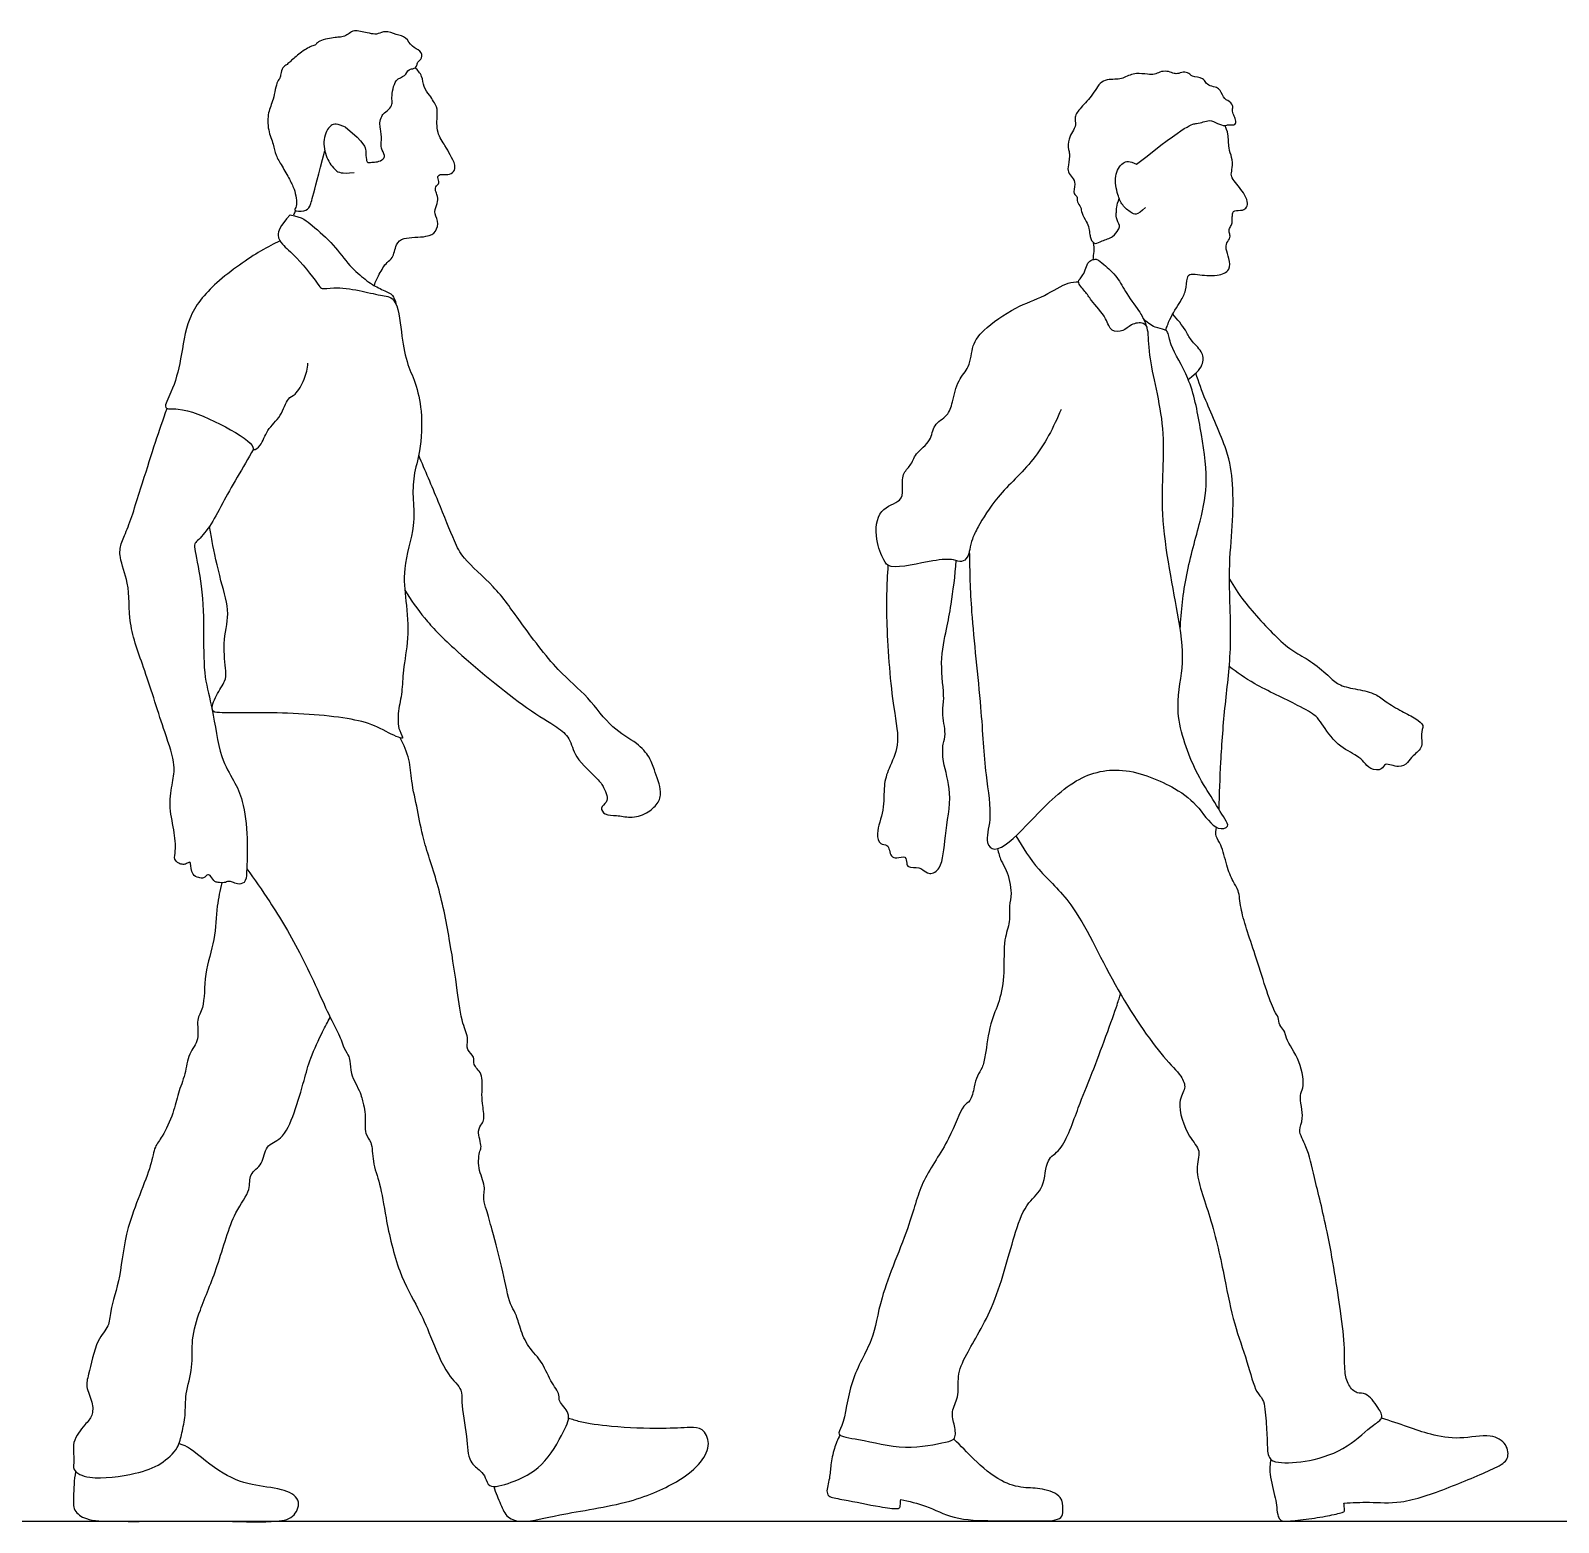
# Model space of a CAD drawing. Header units: millimetres. Extents: x 71.6 to 121.6, y 1.1 to 34.5.
# Drawn here: x 80.827 to 82.651, y 3.549 to 5.33 of the extents above; entities that cross this region are included whole.
import ezdxf

# ---------------------------------------------------------------- set-up
doc = ezdxf.new("R2010")
doc.units = ezdxf.units.MM

msp = doc.modelspace()

# ---------------------------------------------------------------- linework, layer by layer
msp.add_line((78.4179, 3.5508), (87.8175, 3.5508))
for points, knots in [([(81.2031, 5.215), (81.2266, 5.1956), (81.2271, 5.1869), (81.2274, 5.1771), (81.229, 5.1722), (81.2345, 5.1734), (81.241, 5.1733), (81.2481, 5.1765), (81.2508, 5.1817), (81.2443, 5.1901), (81.2466, 5.1996), (81.245, 5.2132), (81.2434, 5.2198), (81.2459, 5.2282), (81.2492, 5.2323), (81.2566, 5.2371), (81.259, 5.2442), (81.2578, 5.2504), (81.2609, 5.2732), (81.2741, 5.2751), (81.2779, 5.285), (81.2852, 5.2844), (81.2887, 5.2888), (81.2885, 5.2932), (81.2957, 5.2973), (81.2927, 5.3074), (81.2815, 5.3104), (81.2759, 5.3232), (81.2635, 5.3252), (81.2509, 5.3308), (81.2422, 5.3264), (81.2377, 5.326), (81.2288, 5.3276), (81.2135, 5.3315), (81.2075, 5.3271), (81.202, 5.3232), (81.1951, 5.3223), (81.1885, 5.3223), (81.1698, 5.3184), (81.1675, 5.3128), (81.1616, 5.3123), (81.1485, 5.3037), (81.1376, 5.2943), (81.1334, 5.29), (81.1273, 5.2864), (81.1256, 5.2788), (81.1251, 5.2734), (81.1205, 5.2696), (81.1172, 5.2474), (81.1099, 5.2331), (81.1098, 5.2116), (81.1172, 5.1951), (81.1192, 5.1813), (81.1273, 5.1688), (81.1361, 5.1527), (81.1419, 5.1421), (81.1466, 5.1213), (81.1394, 5.1149), (81.1545, 5.1139), (81.161, 5.1198), (81.1629, 5.1281), (81.1781, 5.1869)], [0, 0, 0, 0, 0.239621, 0.457998, 0.592519, 0.740855, 0.920123, 1.106149, 1.255402, 1.463356, 1.678149, 1.928467, 2.109692, 2.30344, 2.462421, 2.661743, 2.839236, 3.015958, 3.325945, 3.557743, 3.761757, 3.932554, 4.083362, 4.219588, 4.398543, 4.593651, 4.819524, 5.06076, 5.297483, 5.549204, 5.751707, 5.892054, 6.098186, 6.366484, 6.5462, 6.722007, 6.894825, 7.079514, 7.37218, 7.525093, 7.677655, 7.950251, 8.212873, 8.379282, 8.554528, 8.741349, 8.894277, 9.051381, 9.367728, 9.651035, 9.960012, 10.25129, 10.501682, 10.765878, 11.054685, 11.304713, 11.612032, 11.768856, 11.992474, 12.198575, 12.422363, 12.422363, 12.422363, 12.422363]), ([(81.2372, 5.0261), (81.2389, 5.0307), (81.2428, 5.0392), (81.2517, 5.0543), (81.2603, 5.0583), (81.2625, 5.0758), (81.2724, 5.0843), (81.2992, 5.0831), (81.3116, 5.0895), (81.3144, 5.1034), (81.3075, 5.114), (81.3133, 5.1238), (81.3133, 5.1323), (81.3108, 5.1373), (81.3094, 5.1446), (81.3165, 5.1481), (81.312, 5.1551), (81.3155, 5.1598), (81.3248, 5.1574), (81.3332, 5.1618), (81.3345, 5.1706), (81.3276, 5.1824), (81.3221, 5.193), (81.3111, 5.208), (81.3125, 5.2293), (81.3128, 5.2393), (81.3035, 5.2531), (81.2955, 5.263), (81.2952, 5.2763), (81.2892, 5.2832), (81.286, 5.286)], [0, 0, 0, 0, 0.220092, 0.454295, 0.624138, 0.851524, 1.049504, 1.341579, 1.54737, 1.748013, 1.942758, 2.127942, 2.290585, 2.426879, 2.570303, 2.716164, 2.859153, 2.981807, 3.153194, 3.296183, 3.454991, 3.669548, 3.883181, 4.127621, 4.385798, 4.566814, 4.794718, 4.999478, 5.200989, 5.407189, 5.407189, 5.407189, 5.407189]), ([(82.1475, 5.1708), (82.2089, 5.2199), (82.2201, 5.2178), (82.2342, 5.225), (82.2437, 5.2196), (82.253, 5.216), (82.257, 5.219), (82.2665, 5.2163), (82.266, 5.2245), (82.2635, 5.2293), (82.2612, 5.2357), (82.2638, 5.2412), (82.2564, 5.2473), (82.2522, 5.2485), (82.2475, 5.2593), (82.2435, 5.2629), (82.2353, 5.2639), (82.2295, 5.2683), (82.2275, 5.2743), (82.2133, 5.275), (82.2105, 5.2798), (82.203, 5.2815), (82.1963, 5.2783), (82.1908, 5.2796), (82.1839, 5.2825), (82.175, 5.2813), (82.1689, 5.2776), (82.1603, 5.2783), (82.1474, 5.2798), (82.1398, 5.2775), (82.1324, 5.2744), (82.1257, 5.2714), (82.1052, 5.2737), (82.096, 5.2534), (82.0815, 5.2394), (82.0722, 5.2276), (82.0759, 5.2178), (82.0707, 5.2092), (82.0661, 5.2015), (82.0655, 5.1882), (82.0682, 5.1835), (82.0662, 5.1699), (82.0648, 5.1615), (82.0713, 5.1551), (82.075, 5.1475), (82.0711, 5.1351), (82.0776, 5.1331), (82.0757, 5.1253), (82.0816, 5.12), (82.0815, 5.1119), (82.0876, 5.1028), (82.0909, 5.0946), (82.0916, 5.087), (82.0925, 5.0821), (82.095, 5.078), (82.0985, 5.0751), (82.1066, 5.0802), (82.1194, 5.0832), (82.1259, 5.0923), (82.1281, 5.0976), (82.1222, 5.1069), (82.1238, 5.1138), (82.1233, 5.1195), (82.1253, 5.1265), (82.1268, 5.1298)], [0, 0, 0, 0, 0.257076, 0.54691, 0.783054, 1.0041, 1.163657, 1.365435, 1.540379, 1.720682, 1.905063, 2.073736, 2.284227, 2.442605, 2.684693, 2.855576, 3.0613, 3.25352, 3.428697, 3.689762, 3.85758, 4.049918, 4.247828, 4.417192, 4.616342, 4.83266, 5.023948, 5.238101, 5.502428, 5.710007, 5.912844, 6.111994, 6.421416, 6.752576, 7.089579, 7.361007, 7.581198, 7.804329, 8.030514, 8.288669, 8.461227, 8.727127, 8.939777, 9.14973, 9.364137, 9.609346, 9.76796, 9.955297, 10.152218, 10.355204, 10.596511, 10.817225, 11.018076, 11.180937, 11.339976, 11.478498, 11.693624, 11.964342, 12.20194, 12.369146, 12.602199, 12.794223, 12.96898, 13.20989, 13.20989, 13.20989, 13.20989]), ([(81.2031, 5.215), (81.1931, 5.2194), (81.1836, 5.2191), (81.1752, 5.1999), (81.1792, 5.1785), (81.1904, 5.1632), (81.1977, 5.1593), (81.2131, 5.161)], [0, 0, 0, 0, 0.262031, 0.605351, 0.979775, 1.322537, 1.586796, 1.586796, 1.586796, 1.586796]), ([(82.1822, 4.9725), (82.1837, 4.977), (82.1866, 4.9857), (82.2, 5.0074), (82.2069, 5.0191), (82.2074, 5.0348), (82.2105, 5.0405), (82.2212, 5.0389), (82.2433, 5.0365), (82.2603, 5.0437), (82.2581, 5.0584), (82.2539, 5.0693), (82.2546, 5.077), (82.26, 5.0831), (82.2584, 5.0887), (82.2573, 5.0932), (82.2608, 5.0976), (82.262, 5.1018), (82.2616, 5.1081), (82.2622, 5.1129), (82.2645, 5.1165), (82.2739, 5.115), (82.2799, 5.1195), (82.2801, 5.1267), (82.2761, 5.1368), (82.2623, 5.1523), (82.2599, 5.1587), (82.2624, 5.167), (82.2616, 5.1796), (82.257, 5.19), (82.2576, 5.2072), (82.2544, 5.2138), (82.2528, 5.2171)], [0, 0, 0, 0, 0.217695, 0.506883, 0.728361, 0.951626, 1.082089, 1.260327, 1.540689, 1.769675, 1.976338, 2.176518, 2.332516, 2.490977, 2.625228, 2.745306, 2.877114, 2.999478, 3.145133, 3.272229, 3.379252, 3.552877, 3.687389, 3.85136, 4.048538, 4.310596, 4.457501, 4.622936, 4.825921, 5.024669, 5.260667, 5.451565, 5.451565, 5.451565, 5.451565]), ([(82.1581, 5.1192), (82.1479, 5.1088), (82.1406, 5.113), (82.1299, 5.1218), (82.1247, 5.1346), (82.1198, 5.1568), (82.1297, 5.1737), (82.1392, 5.1754), (82.1475, 5.1708)], [-1.777643, -1.777643, -1.777643, -1.777643, -1.522217, -1.236024, -0.949178, -0.584327, -0.255982, 0, 0, 0, 0]), ([(81.1369, 5.1105), (81.1241, 5.0965), (81.1207, 5.0858), (81.1276, 5.0739), (81.1452, 5.0607), (81.171, 5.0266), (81.1746, 5.0214), (81.1904, 5.0247), (81.2194, 5.0206), (81.2439, 5.0141), (81.2652, 5.0124), (81.2694, 4.969), (81.2749, 4.9355), (81.2871, 4.9095), (81.295, 4.8761), (81.2933, 4.8285), (81.2834, 4.7998), (81.2832, 4.7692), (81.2866, 4.7388), (81.2701, 4.6877), (81.2755, 4.6499), (81.2791, 4.6053), (81.2711, 4.5675), (81.271, 4.541), (81.2655, 4.5186), (81.265, 4.4961), (81.2758, 4.4813), (81.2474, 4.4957), (81.2222, 4.5086), (81.136, 4.5176), (81.0561, 4.5153), (81.0408, 4.5173), (81.0483, 4.538), (81.0599, 4.5534), (81.0608, 4.5664), (81.0552, 4.6001), (81.0662, 4.6349), (81.0536, 4.6724), (81.0437, 4.7204), (81.0415, 4.7324), (81.0404, 4.7384)], [0, 0, 0, 0, 0.229042, 0.431945, 0.719829, 1.101363, 1.235762, 1.454004, 1.779192, 2.08014, 2.321078, 2.688076, 3.041988, 3.349913, 3.695346, 4.099765, 4.425698, 4.741866, 5.069008, 5.493114, 5.860553, 6.251974, 6.618077, 6.917731, 7.200904, 7.485867, 7.665916, 7.935637, 8.265064, 8.820685, 9.35126, 9.528995, 9.779263, 10.041074, 10.247176, 10.584417, 10.936747, 11.309621, 11.718038, 11.968467, 11.968467, 11.968467, 11.968467]), ([(81.1369, 5.1105), (81.1513, 5.1078), (81.1639, 5.097), (81.1896, 5.0752), (81.2063, 5.0499), (81.2261, 5.0336), (81.2346, 5.0271), (81.2497, 5.0196), (81.2597, 5.0156), (81.2626, 5.0078), (81.263, 5.0042)], [0, 0, 0, 0, 0.281596, 0.647537, 0.997805, 1.304854, 1.51147, 1.763982, 1.967264, 2.172904, 2.172904, 2.172904, 2.172904]), ([(81.1411, 5.1106), (81.1416, 5.1114), (81.1424, 5.113), (81.1431, 5.1145), (81.1434, 5.1153)], [0, 0, 0, 0, 0.0943715, 0.1855841, 0.1855841, 0.1855841, 0.1855841]), ([(81.1248, 5.0793), (81.1169, 5.0756), (81.1009, 5.0679), (81.0462, 5.0307), (81.0128, 4.989), (81.0073, 4.9385), (80.9973, 4.9016), (80.9829, 4.8769), (81.0072, 4.8812), (81.0518, 4.8628), (81.0929, 4.8385), (81.0926, 4.8279), (81.1033, 4.8356), (81.1087, 4.8545), (81.1265, 4.8691), (81.133, 4.8921), (81.1439, 4.8951), (81.1549, 4.9145), (81.1576, 4.9268), (81.1581, 4.9333)], [0, 0, 0, 0, 0.293832, 0.753937, 1.174048, 1.575205, 1.942722, 2.194305, 2.415659, 2.833773, 3.221743, 3.35463, 3.524488, 3.780294, 4.057021, 4.323813, 4.504023, 4.765183, 5.019342, 5.019342, 5.019342, 5.019342]), ([(82.0955, 5.0569), (82.0961, 5.0601), (82.097, 5.0667), (82.0967, 5.0737), (82.0962, 5.0771)], [0, 0, 0, 0, 0.1818773, 0.369487, 0.369487, 0.369487, 0.369487]), ([(81.9478, 4.7085), (81.9482, 4.6843), (81.949, 4.6365), (81.9625, 4.5228), (81.9658, 4.4451), (81.976, 4.3908), (81.9655, 4.3618), (81.9803, 4.3464), (82.0197, 4.3842), (82.0681, 4.4377), (82.1301, 4.4549), (82.1942, 4.4275), (82.2214, 4.4053), (82.2413, 4.374), (82.2592, 4.3798), (82.2519, 4.3905), (82.2356, 4.4181), (82.2166, 4.4461), (82.1904, 4.5164), (82.205, 4.5703), (82.1992, 4.6298), (82.1713, 4.7554), (82.1864, 4.851), (82.1608, 4.9394), (82.1624, 4.9716), (82.1568, 4.9831), (82.1399, 4.9803), (82.1324, 4.9707), (82.1156, 4.9707), (82.1122, 4.9877), (82.093, 5.0082), (82.087, 5.0184), (82.0746, 5.0308), (82.0852, 5.0377), (82.0888, 5.0553), (82.094, 5.0565), (82.0974, 5.0575), (82.1008, 5.0578), (82.1092, 5.0506), (82.1256, 5.0358), (82.1345, 5.0168), (82.1516, 4.9944), (82.1554, 4.9871), (82.1585, 4.9799), (82.1597, 4.9763)], [-11.9257, -11.9257, -11.9257, -11.9257, -11.431759, -10.812891, -10.290942, -9.865636, -9.560838, -9.36056, -8.963556, -8.457556, -8.006176, -7.535586, -7.18117, -6.846593, -6.65204, -6.476819, -6.151505, -5.80267, -5.311129, -4.885824, -4.440764, -3.788552, -3.201745, -2.654478, -2.336294, -2.158106, -1.938684, -1.734637, -1.528443, -1.298962, -0.994832, -0.781553, -0.568437, -0.386699, -0.148671, 0, 0, 0.119178, 0.305187, 0.576083, 0.851892, 1.154276, 1.323929, 1.517332, 1.517332, 1.517332, 1.517332]), ([(82.0573, 4.8781), (82.0486, 4.857), (82.0274, 4.8161), (81.9813, 4.7772), (81.9587, 4.7391), (81.9511, 4.7242), (81.9484, 4.7112), (81.9462, 4.7014), (81.9386, 4.6948), (81.9278, 4.7), (81.9047, 4.6986), (81.8535, 4.6859), (81.845, 4.6988), (81.8347, 4.7227), (81.8374, 4.7602), (81.867, 4.7674), (81.8688, 4.7823), (81.8666, 4.8017), (81.8786, 4.8108), (81.8829, 4.8264), (81.9035, 4.8401), (81.9037, 4.8605), (81.9229, 4.8699), (81.9279, 4.8871), (81.9334, 4.9138), (81.9491, 4.9279), (81.9507, 4.9556), (81.9644, 4.9741), (82.0033, 5.0016), (82.0364, 5.0119), (82.0649, 5.0309), (82.0741, 5.0303), (82.0783, 5.0303)], [0, 0, 0, 0, 0.480088, 0.934563, 1.31297, 1.546628, 1.754057, 1.937262, 2.103383, 2.28548, 2.57441, 2.98457, 3.185307, 3.480717, 3.817332, 4.107711, 4.316621, 4.564665, 4.776884, 5.00554, 5.283501, 5.530407, 5.779943, 6.022295, 6.320557, 6.582388, 6.874165, 7.150451, 7.544418, 7.899723, 8.227574, 8.432378, 8.432378, 8.432378, 8.432378]), ([(82.1996, 4.6157), (82.2009, 4.6374), (82.2051, 4.6801), (82.2241, 4.7445), (82.2341, 4.7937), (82.2237, 4.8566), (82.2131, 4.9142), (82.1874, 4.9525), (82.1858, 4.97), (82.1808, 4.974), (82.1687, 4.9753), (82.1594, 4.9825), (82.1554, 4.9869)], [0, 0, 0, 0, 0.468702, 0.940582, 1.350345, 1.809306, 2.261081, 2.649949, 2.876534, 3.007698, 3.204501, 3.448958, 3.448958, 3.448958, 3.448958]), ([(82.2091, 4.9139), (82.2207, 4.9221), (82.2285, 4.9338), (82.2264, 4.9476), (82.2115, 4.9608), (82.2066, 4.9729), (82.1962, 4.9859), (82.1907, 4.992)], [0, 0, 0, 0, 0.271685, 0.538208, 0.847206, 1.11024, 1.466443, 1.466443, 1.466443, 1.466443]), ([(82.2461, 4.4004), (82.2465, 4.4193), (82.2478, 4.4572), (82.2529, 4.5275), (82.2624, 4.5957), (82.2563, 4.6856), (82.2627, 4.7372), (82.2631, 4.7899), (82.2571, 4.8296), (82.2291, 4.8889), (82.2221, 4.9104), (82.2182, 4.9213)], [0, 0, 0, 0, 0.437462, 0.918986, 1.409384, 1.955824, 2.380153, 2.789661, 3.164569, 3.626852, 3.969132, 3.969132, 3.969132, 3.969132]), ([(81.0932, 4.8306), (81.0808, 4.8093), (81.0559, 4.7674), (81.0429, 4.7397), (81.0268, 4.7217), (81.0222, 4.7178), (81.0233, 4.7067), (81.0329, 4.6646), (81.0336, 4.6098), (81.0334, 4.5577), (81.0451, 4.521), (81.0519, 4.4631), (81.0698, 4.4356), (81.0815, 4.4099), (81.0866, 4.3668), (81.085, 4.3279), (81.0841, 4.3123), (81.0735, 4.3109), (81.0683, 4.314), (81.0631, 4.3154), (81.0583, 4.3124), (81.0507, 4.3136), (81.0463, 4.3139), (81.0427, 4.3208), (81.0384, 4.324), (81.0336, 4.3178), (81.0275, 4.3192), (81.0191, 4.3219), (81.0182, 4.3357), (81.0168, 4.3382), (81.0128, 4.3355), (81.0089, 4.3346), (81.0037, 4.3361), (80.9974, 4.3413), (81.001, 4.3522), (80.9983, 4.3772), (80.9915, 4.4056), (80.9963, 4.4328), (81.0005, 4.4547), (80.986, 4.4951), (80.9639, 4.5666), (80.9427, 4.621), (80.946, 4.6698), (80.9321, 4.7001), (80.9345, 4.7186), (80.9436, 4.736), (80.9611, 4.7923), (80.9756, 4.8384), (80.9852, 4.8661), (80.9899, 4.8794)], [0, 0, 0, 0, 0.492596, 0.818175, 1.086788, 1.215723, 1.387082, 1.759058, 2.196339, 2.603505, 2.963576, 3.39591, 3.720977, 4.018919, 4.399693, 4.762775, 4.967673, 5.132081, 5.274009, 5.399332, 5.532104, 5.688287, 5.80461, 5.961053, 6.077572, 6.220464, 6.357971, 6.520337, 6.72558, 6.803494, 6.918192, 7.035234, 7.165756, 7.315373, 7.496188, 7.782803, 8.09737, 8.393424, 8.655073, 9.023139, 9.524972, 9.96686, 10.361766, 10.684969, 10.917263, 11.166889, 11.604234, 12.012966, 12.386416, 12.386416, 12.386416, 12.386416]), ([(81.2737, 4.6622), (81.2809, 4.6507), (81.298, 4.6269), (81.3311, 4.5922), (81.417, 4.521), (81.4538, 4.5007), (81.4721, 4.4859), (81.4756, 4.4618), (81.5041, 4.4382), (81.511, 4.4275), (81.5157, 4.4176), (81.5156, 4.4088), (81.5061, 4.4029), (81.5128, 4.3931), (81.5271, 4.3941), (81.5429, 4.3898), (81.5629, 4.395), (81.5762, 4.4073), (81.5815, 4.4218), (81.5714, 4.4482), (81.5666, 4.4634), (81.5504, 4.4813), (81.5194, 4.4971), (81.493, 4.5362), (81.4552, 4.5657), (81.4111, 4.6249), (81.3827, 4.6662), (81.3429, 4.6994), (81.3326, 4.7213), (81.3131, 4.7702), (81.2982, 4.805), (81.2904, 4.8234)], [0, 0, 0, 0, 0.364972, 0.771761, 1.377735, 1.752843, 2.010129, 2.287062, 2.629346, 2.835793, 3.01983, 3.180994, 3.352325, 3.515889, 3.727377, 3.960588, 4.216299, 4.454114, 4.671454, 4.969202, 5.201464, 5.471642, 5.808015, 6.194374, 6.595762, 7.083355, 7.501735, 7.899846, 8.180349, 8.58783, 9.031173, 9.031173, 9.031173, 9.031173]), ([(81.8506, 4.6923), (81.8491, 4.6684), (81.8476, 4.6224), (81.8557, 4.5236), (81.8661, 4.4787), (81.8513, 4.4498), (81.8448, 4.4288), (81.8471, 4.3996), (81.8356, 4.3738), (81.8403, 4.358), (81.8503, 4.3592), (81.8525, 4.3518), (81.8541, 4.3443), (81.8611, 4.3416), (81.8723, 4.3463), (81.873, 4.3361), (81.874, 4.3309), (81.8881, 4.3317), (81.8919, 4.3289), (81.9007, 4.3217), (81.9166, 4.3306), (81.9179, 4.3709), (81.9285, 4.4194), (81.9158, 4.456), (81.9156, 4.4787), (81.9207, 4.4904), (81.9142, 4.5171), (81.9192, 4.5326), (81.9117, 4.5767), (81.9208, 4.6162), (81.9265, 4.6455), (81.9309, 4.6802), (81.9322, 4.6976)], [0, 0, 0, 0, 0.491917, 1.06788, 1.458059, 1.772358, 2.04256, 2.354378, 2.663905, 2.871639, 3.030711, 3.180208, 3.337105, 3.486455, 3.66512, 3.82475, 3.947046, 4.151446, 4.283653, 4.462261, 4.673535, 5.033628, 5.450367, 5.808598, 6.073406, 6.278657, 6.570402, 6.808205, 7.188848, 7.55926, 7.878046, 8.29743, 8.29743, 8.29743, 8.29743]), ([(82.2585, 4.6756), (82.2639, 4.6665), (82.2743, 4.6491), (82.3161, 4.6032), (82.3366, 4.5879), (82.3581, 4.5767), (82.3779, 4.5588), (82.39, 4.5478), (82.4115, 4.5441), (82.4333, 4.5391), (82.4451, 4.5288), (82.4641, 4.5177), (82.4804, 4.5097), (82.4918, 4.5013), (82.4856, 4.4904), (82.4912, 4.4753), (82.4771, 4.4649), (82.4716, 4.4564), (82.461, 4.4488), (82.4434, 4.4578), (82.4411, 4.4467), (82.426, 4.4479), (82.419, 4.4575), (82.4103, 4.4656), (82.3865, 4.4762), (82.3688, 4.5025), (82.3621, 4.5129), (82.3387, 4.526), (82.287, 4.5498), (82.268, 4.5639), (82.2582, 4.5712)], [0, 0, 0, 0, 0.327824, 0.77942, 1.077024, 1.358659, 1.656682, 1.888366, 2.156848, 2.429145, 2.65704, 2.928076, 3.182637, 3.3791, 3.564912, 3.783472, 4.010721, 4.198992, 4.397342, 4.627497, 4.784484, 4.98824, 5.185175, 5.380833, 5.676658, 5.999952, 6.198897, 6.490663, 6.93016, 7.281383, 7.281383, 7.281383, 7.281383]), ([(81.085, 4.3299), (81.0946, 4.317), (81.1135, 4.2896), (81.1518, 4.227), (81.1825, 4.1548), (81.197, 4.1289), (81.1994, 4.1186), (81.2063, 4.1075), (81.2088, 4.1002), (81.2083, 4.0842), (81.2213, 4.0632), (81.2244, 4.0477), (81.2273, 4.0368), (81.2249, 4.0126), (81.2353, 4.004), (81.2346, 3.979), (81.2452, 3.9528), (81.2508, 3.9114), (81.2659, 3.8457), (81.2889, 3.8074), (81.3044, 3.7731), (81.3222, 3.7262), (81.3435, 3.7086), (81.3402, 3.6921), (81.3489, 3.6523), (81.3486, 3.6218), (81.3644, 3.6114), (81.3704, 3.6035), (81.3735, 3.5887), (81.4039, 3.5974), (81.4398, 3.6146), (81.463, 3.6566), (81.4736, 3.6796), (81.4564, 3.6934), (81.4595, 3.7022), (81.4466, 3.7191), (81.4376, 3.7432), (81.4185, 3.7606), (81.4112, 3.7832), (81.406, 3.7998), (81.398, 3.8111), (81.3912, 3.8515), (81.3786, 3.8951), (81.3721, 3.9218), (81.3664, 3.935), (81.371, 3.9517), (81.3602, 3.9711), (81.3626, 3.9931), (81.3663, 3.9976), (81.3593, 4.0171), (81.3658, 4.0253), (81.3693, 4.0312), (81.3662, 4.0506), (81.3655, 4.063), (81.3677, 4.0857), (81.3544, 4.0951), (81.358, 4.1058), (81.3462, 4.1133), (81.3507, 4.1272), (81.3413, 4.1463), (81.3364, 4.1862), (81.3279, 4.2427), (81.3155, 4.3076), (81.2952, 4.3636), (81.2894, 4.3992), (81.2812, 4.4341), (81.2801, 4.4602), (81.2727, 4.4779), (81.2683, 4.486)], [0, 0, 0, 0, 0.39809, 0.895135, 1.408728, 1.708045, 1.889409, 2.090644, 2.248803, 2.471663, 2.757523, 2.981618, 3.177249, 3.448725, 3.648284, 3.921865, 4.225694, 4.592737, 5.069229, 5.525212, 5.88282, 6.285836, 6.569008, 6.787907, 7.155416, 7.469197, 7.700425, 7.881342, 8.070184, 8.360975, 8.731578, 9.126583, 9.396298, 9.63558, 9.792489, 10.045693, 10.341028, 10.628934, 10.906669, 11.13999, 11.343413, 11.728613, 12.186927, 12.482901, 12.689567, 12.915999, 13.187771, 13.446073, 13.580146, 13.827968, 14.005213, 14.150016, 14.395763, 14.610942, 14.873283, 15.086651, 15.257118, 15.448454, 15.649209, 15.905451, 16.2657, 16.702407, 17.174341, 17.614097, 17.959092, 18.296785, 18.589857, 18.891561, 18.891561, 18.891561, 18.891561]), ([(82.0032, 4.369), (82.0116, 4.3552), (82.0296, 4.3264), (82.0752, 4.2884), (82.1179, 4.1916), (82.1756, 4.1067), (82.2006, 4.0846), (82.2077, 4.067), (82.1938, 4.0513), (82.2086, 4.0091), (82.2257, 3.9937), (82.2149, 3.9682), (82.2377, 3.9124), (82.2526, 3.8419), (82.2631, 3.7867), (82.2795, 3.744), (82.289, 3.7047), (82.3001, 3.6973), (82.3022, 3.6692), (82.3038, 3.6457), (82.3036, 3.6253), (82.3181, 3.6194), (82.3559, 3.6218), (82.3997, 3.6369), (82.4282, 3.6657), (82.4432, 3.6732), (82.4359, 3.6872), (82.4223, 3.7053), (82.4104, 3.7022), (82.3994, 3.7136), (82.3955, 3.7302), (82.3963, 3.7597), (82.3913, 3.8035), (82.3764, 3.8966), (82.3601, 3.9585), (82.3522, 3.9969), (82.3389, 4.0177), (82.3486, 4.031), (82.3405, 4.06), (82.3485, 4.0678), (82.3441, 4.1008), (82.3253, 4.126), (82.3248, 4.1369), (82.3171, 4.1427), (82.3174, 4.1534), (82.3095, 4.1607), (82.2892, 4.2289), (82.2708, 4.2798), (82.2705, 4.3035), (82.262, 4.3149), (82.2546, 4.3337), (82.2495, 4.3581), (82.2414, 4.3679), (82.2423, 4.3757), (82.2431, 4.3791)], [0, 0, 0, 0, 0.403921, 0.842012, 1.446938, 2.037339, 2.363149, 2.587342, 2.832159, 3.208079, 3.47403, 3.747058, 4.191083, 4.693728, 5.127295, 5.527487, 5.882937, 6.08231, 6.378057, 6.674174, 6.917691, 7.121106, 7.473355, 7.877031, 8.244789, 8.452952, 8.662473, 8.932427, 9.117755, 9.331637, 9.569056, 9.874933, 10.263529, 10.830426, 11.303902, 11.66307, 11.929251, 12.150341, 12.45337, 12.634693, 12.958234, 13.28638, 13.466825, 13.635503, 13.810252, 13.988684, 14.473625, 14.918014, 15.183666, 15.393025, 15.655701, 15.945849, 16.147061, 16.333713, 16.333713, 16.333713, 16.333713]), ([(81.9816, 4.3537), (81.9825, 4.3489), (81.9853, 4.3386), (81.9929, 4.3286), (81.9997, 4.3002), (81.9946, 4.2858), (81.9972, 4.2656), (81.9879, 4.2449), (81.9904, 4.2056), (81.9846, 4.1716), (81.972, 4.146), (81.9672, 4.1083), (81.9642, 4.0926), (81.9564, 4.0823), (81.9539, 4.0697), (81.9496, 4.0515), (81.9386, 4.0476), (81.9246, 4.0038), (81.8897, 3.9582), (81.8782, 3.905), (81.8399, 3.8183), (81.8347, 3.7669), (81.8045, 3.7217), (81.799, 3.6664), (81.7872, 3.6522), (81.8203, 3.6488), (81.8694, 3.6348), (81.9176, 3.6447), (81.9323, 3.6482), (81.9306, 3.6646), (81.9252, 3.6829), (81.9365, 3.6992), (81.9327, 3.7252), (81.9446, 3.7524), (81.9809, 3.8096), (82.0008, 3.8944), (82.0161, 3.9315), (82.0387, 3.9483), (82.0383, 3.9846), (82.0599, 3.9923), (82.0788, 4.0489), (82.0936, 4.0817), (82.1247, 4.1673), (82.127, 4.1761), (82.1283, 4.1806)], [0, 0, 0, 0, 0.223944, 0.434226, 0.73916, 0.968414, 1.218711, 1.492704, 1.855342, 2.194738, 2.508223, 2.863342, 3.09393, 3.292188, 3.505018, 3.745175, 3.925646, 4.304358, 4.746373, 5.179056, 5.739562, 6.157519, 6.582756, 6.992271, 7.181906, 7.467656, 7.904058, 8.307395, 8.505744, 8.720793, 8.93379, 9.177642, 9.465325, 9.772737, 10.252219, 10.800343, 11.159859, 11.454884, 11.777202, 12.035044, 12.460725, 12.850292, 13.38789, 13.606757, 13.606757, 13.606757, 13.606757]), ([(81.0554, 4.3131), (81.0532, 4.3038), (81.0486, 4.285), (81.0479, 4.2442), (81.0336, 4.206), (81.0351, 4.1637), (81.0237, 4.1503), (81.0299, 4.1252), (81.0146, 4.1093), (81.0122, 4.0844), (81.0025, 4.0617), (80.9979, 4.0384), (80.9853, 4.0103), (80.974, 3.9977), (80.9718, 3.9727), (80.9386, 3.9005), (80.9357, 3.8461), (80.9216, 3.8028), (80.9211, 3.783), (80.9048, 3.7672), (80.8967, 3.7265), (80.8919, 3.7118), (80.9015, 3.6934), (80.9015, 3.6765), (80.8915, 3.6659), (80.8749, 3.6458), (80.8802, 3.6242), (80.8759, 3.6107), (80.8995, 3.5992), (80.9526, 3.6068), (80.9821, 3.6173), (81.0039, 3.6376), (81.0074, 3.6565), (81.0125, 3.6776), (81.011, 3.7034), (81.0216, 3.7347), (81.0182, 3.7683), (81.0293, 3.8046), (81.0514, 3.8552), (81.0676, 3.9189), (81.0906, 3.9447), (81.0867, 3.966), (81.1055, 3.9764), (81.1063, 4.0005), (81.1289, 4.006), (81.1425, 4.039), (81.1536, 4.0769), (81.1603, 4.1033), (81.1754, 4.1353), (81.1815, 4.1467), (81.1846, 4.1524)], [0, 0, 0, 0, 0.306529, 0.667578, 1.041689, 1.403781, 1.632976, 1.904164, 2.163262, 2.445755, 2.728305, 3.011843, 3.3266, 3.552677, 3.828602, 4.335379, 4.774371, 5.15114, 5.393794, 5.65927, 6.02486, 6.250068, 6.501535, 6.727888, 6.943234, 7.228372, 7.491317, 7.683207, 7.94497, 8.366571, 8.694759, 8.993074, 9.239482, 9.502674, 9.792863, 10.119244, 10.447895, 10.794714, 11.226269, 11.693556, 12.018389, 12.258154, 12.503751, 12.763069, 13.01366, 13.348247, 13.711138, 14.015315, 14.350308, 14.603742, 14.603742, 14.603742, 14.603742]), ([(81.38, 3.5923), (81.3822, 3.5849), (81.3885, 3.5705), (81.3953, 3.5541), (81.4169, 3.5482), (81.4607, 3.5604), (81.5425, 3.5709), (81.6004, 3.5972), (81.6275, 3.6192), (81.6399, 3.6428), (81.63, 3.6627), (81.613, 3.6632), (81.5794, 3.6605), (81.5218, 3.6632), (81.4851, 3.6684), (81.4737, 3.6723), (81.4692, 3.6739)], [0.054918, 0.054918, 0.054918, 0.054918, 0.310117, 0.557356, 0.81112, 1.205386, 1.750247, 2.221637, 2.564836, 2.855126, 3.105552, 3.330369, 3.67336, 4.131081, 4.493871, 4.704134, 4.704134, 4.704134, 4.704134]), ([(82.3077, 3.6248), (82.3069, 3.6189), (82.3052, 3.6073), (82.3136, 3.5789), (82.3147, 3.5682), (82.3161, 3.5567), (82.3189, 3.5519), (82.3248, 3.5502), (82.3479, 3.5529), (82.3717, 3.5562), (82.3906, 3.5606), (82.3961, 3.5619), (82.3956, 3.5667), (82.3954, 3.5706), (82.395, 3.5726), (82.4051, 3.573), (82.426, 3.5744), (82.465, 3.5707), (82.5201, 3.5906), (82.5737, 3.613), (82.5929, 3.6238), (82.59, 3.6443), (82.5692, 3.6562), (82.5332, 3.6477), (82.4986, 3.6537), (82.4714, 3.6637), (82.4504, 3.6705), (82.44, 3.6741)], [0, 0, 0, 0, 0.247066, 0.565524, 0.763836, 0.955543, 1.084129, 1.214731, 1.487167, 1.786574, 2.03933, 2.159205, 2.274193, 2.41835, 2.41835, 2.41835, 2.739051, 3.095366, 3.545777, 3.99207, 4.243066, 4.475543, 4.741013, 5.090679, 5.43383, 5.746457, 6.079216, 6.079216, 6.079216, 6.079216]), ([(81.7932, 3.6537), (81.7906, 3.6485), (81.7861, 3.6379), (81.782, 3.6179), (81.7816, 3.6028), (81.7762, 3.5856), (81.7814, 3.579), (81.7999, 3.5767), (81.8393, 3.568), (81.8601, 3.5655), (81.8653, 3.5663), (81.8656, 3.5729), (81.8659, 3.5755), (81.8659, 3.5768), (81.8759, 3.5746), (81.8965, 3.5702), (81.9294, 3.5524), (81.9761, 3.5512), (82.0181, 3.5517), (82.0495, 3.5505), (82.0597, 3.5562), (82.0596, 3.5657), (82.0593, 3.5818), (82.0342, 3.5909), (82.0121, 3.59), (81.9843, 3.5974), (81.9537, 3.6233), (81.9382, 3.6405), (81.9292, 3.649)], [0, 0, 0, 0, 0.247949, 0.512989, 0.751618, 0.994558, 1.1426, 1.391189, 1.780942, 2.049281, 2.163953, 2.305593, 2.426904, 2.426904, 2.426904, 2.756762, 3.11617, 3.520077, 3.915495, 4.243132, 4.423206, 4.597067, 4.819827, 5.108074, 5.391208, 5.703045, 6.086677, 6.396933, 6.396933, 6.396933, 6.396933]), ([(80.8807, 3.6101), (80.8787, 3.6003), (80.8783, 3.5808), (80.8773, 3.5633), (80.8941, 3.5512), (80.9277, 3.5507), (80.9788, 3.5507), (81.0573, 3.5516), (81.1183, 3.5488), (81.143, 3.555), (81.1509, 3.5787), (81.1251, 3.5908), (81.09, 3.5929), (81.0517, 3.6078), (81.0157, 3.6408), (81.0076, 3.6422), (81.004, 3.6435)], [0, 0, 0, 0, 0.313827, 0.543247, 0.780089, 1.105231, 1.51815, 2.035432, 2.483816, 2.755478, 2.997826, 3.274321, 3.616443, 3.992421, 4.382674, 4.574412, 4.574412, 4.574412, 4.574412])]:
    msp.add_open_spline(points, degree=3, knots=knots)

doc.saveas('drawing.dxf')
